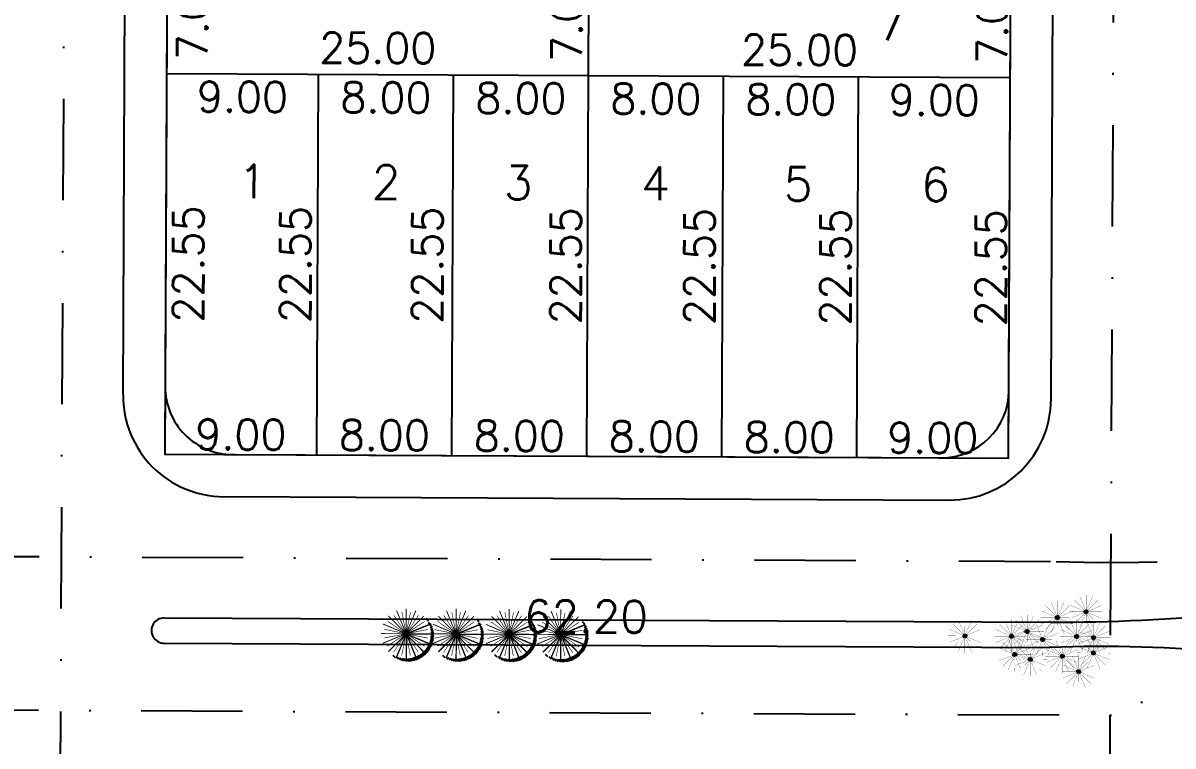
# Model space of a CAD drawing. Header units: millimetres. Extents: x -4430026 to 4783824, y 584 to 9593110.
# Drawn here: x 2183.2 to 2251.3, y 1715.4 to 1758.2 of the extents above; entities that cross this region are included whole.
import ezdxf
from ezdxf.enums import TextEntityAlignment as Align

# ---------------------------------------------------------------- set-up
doc = ezdxf.new("R2010")
doc.units = ezdxf.units.MM
for name, pattern in [('DASHDOT', [1, 0.5, -0.25, 0, -0.25]), ('HIDDEN', [0.375, 0.25, -0.125]), ('HIDDEN2', [0.1875, 0.125, -0.0625])]:
    doc.linetypes.add(name, pattern=pattern)
for name, color, linetype in [('boundary filipe', 6, 'Continuous'), ('Calçada', 1, 'Continuous'), ('Cota', 8, 'Continuous'), ('COTAS', 8, 'Continuous'), ('curvas', 4, 'Continuous'), ('Lotes', 2, 'Continuous'), ('Numero de lotes', 5, 'Continuous'), ('PAI_pDYD', 72, 'Continuous'), ('Projeção', 8, 'HIDDEN2'), ('QUADRA', 4, 'Continuous'), ('TRANSPLANTADA RETIRADA', 12, 'Continuous')]:
    doc.layers.add(name, color=color, linetype=linetype)
doc.styles.add('arcad1', font='romans.shx')
doc.styles.add('ROMANS', font='romans.shx')
doc.dimstyles.new('BOLA100', dxfattribs={"dimscale": 0, "dimtxt": 1.9, "dimasz": 0.18, "dimexe": 0.18, "dimexo": 0.063, "dimgap": 0, "dimtad": 1, "dimzin": 4, "dimdsep": 46, "dimtxsty": 'ROMANS', "dimcen": 0.09, "dimse1": 1, "dimse2": 1, "dimsd1": 1, "dimsd2": 1, "dimclrt": 256, "dimaunit": 1, "dimadec": 4, "dimazin": 0, "dimtfac": 1.2, "dimtix": 1, "dimtmove": 2, "dimatfit": 3, "dimfxl": 1, "dimtvp": 2, "dimtolj": 1, "dimtzin": 4, "dimarcsym": 0})
doc.dimstyles.get("Standard").update_dxf_attribs({"dimtxt": 0.18, "dimasz": 0.18, "dimexe": 0.18, "dimexo": 0.0625, "dimgap": 0.09, "dimtad": 0, "dimtih": 1, "dimtoh": 1, "dimdec": 4, "dimzin": 0, "dimdsep": 46, "dimtxsty": 'Standard', "dimcen": 0.09, "dimadec": 0, "dimazin": 0, "dimtfac": 1, "dimtdec": 4, "dimtofl": 0, "dimtmove": 0, "dimatfit": 3, "dimfxl": 1, "dimtolj": 1, "dimtzin": 0, "dimarcsym": 0})

# ---------------------------------------------------------------- blocks, each defined once
blk = doc.blocks.new('PALMEIRA_PROPOSTA')
at = {"linetype": 'Continuous'}
h = blk.add_hatch(dxfattribs=at)
h.set_pattern_fill('_USER', color=250, scale=0.168035, angle=315, style=0, pattern_type=0)
h.set_pattern_definition([(315, (-2.75975, -4.60628), (0.1188187, 0.1188187), [])])
h.paths.add_polyline_path([(4.61, -0.41, 0.216766), (3.17, 2.76, -0.18118), (4.2, 0, -0.643702), (-2.76, -3.17, 0.693222)])
blk.add_hatch(color=1, dxfattribs=at).paths.add_polyline_path([(-0.4, 0, 1), (0.4, 0, 1)])
at = {"color": 98, "linetype": 'Continuous', "const_width": 0.15}
for points in [[(-1.61, 3.88), (-0.15, 0.37)], [(0, 4.2), (0, 0.4)], [(1.61, 3.88), (0.15, 0.37)], [(-2.97, 2.97), (-0.28, 0.28)], [(2.97, 2.97), (0.28, 0.28)], [(-4.2, 0), (-0.4, 0)], [(-3.88, 1.61), (-0.37, 0.15)], [(3.88, 1.61), (0.37, 0.15)], [(4.2, 0), (0.4, 0)], [(-3.88, -1.61), (-0.37, -0.15)], [(-2.97, -2.97), (-0.28, -0.28)], [(-1.61, -3.88), (-0.15, -0.37)], [(0, -4.2), (0, -0.4)], [(1.61, -3.88), (0.15, -0.37)], [(2.97, -2.97), (0.28, -0.28)], [(3.88, -1.61), (0.37, -0.15)]]:
    blk.add_lwpolyline(points, dxfattribs=at)
at = {"color": 96, "linetype": 'Continuous', "const_width": 0.1}
for points in [[(-3.08, 2.06), (-0.33, 0.22)], [(-2.06, 3.08), (-0.22, 0.33)], [(-0.72, 3.63), (-0.08, 0.39)], [(0.72, 3.63), (0.08, 0.39)], [(2.06, 3.08), (0.22, 0.33)], [(3.08, 2.06), (0.33, 0.22)], [(-3.63, 0.72), (-0.39, 0.08)], [(3.63, 0.72), (0.39, 0.08)], [(-3.63, -0.72), (-0.39, -0.08)], [(-3.08, -2.06), (-0.33, -0.22)], [(-2.06, -3.08), (-0.22, -0.33)], [(-0.72, -3.63), (-0.08, -0.39)], [(0.72, -3.63), (0.08, -0.39)], [(2.06, -3.08), (0.22, -0.33)], [(3.08, -2.06), (0.33, -0.22)], [(3.63, -0.72), (0.39, -0.08)]]:
    blk.add_lwpolyline(points, dxfattribs=at)
at = {"color": 98, "linetype": 'Continuous', "true_color": 0x001a00, "const_width": 0.15}
for points in [[(3.92, 1.52), (0.4, 0.07)], [(4.2, -0.07), (0.4, -0.07)], [(-2.92, -3.02), (-0.23, -0.34)], [(-1.54, -3.91), (-0.09, -0.4)], [(0.07, -4.2), (0.07, -0.4)], [(1.68, -3.85), (0.23, -0.34)], [(2.92, -3.02), (0.23, -0.33)], [(3.85, -1.67), (0.34, -0.21)]]:
    blk.add_lwpolyline(points, dxfattribs=at)
at = {"color": 1, "linetype": 'Continuous'}
blk.add_circle((0, 0), 0.4, dxfattribs=at)
blk = doc.blocks.new('PALMEIRA RETIRADA')
at = {"layer": 'TRANSPLANTADA RETIRADA', "linetype": 'Continuous'}
blk.add_hatch(color=256, dxfattribs=at).paths.add_polyline_path([(-0.4, 0, 1), (0.4, 0, 1)])
at = {"layer": 'TRANSPLANTADA RETIRADA', "linetype": 'HIDDEN', "const_width": 0.05}
for points in [[(-2.97, 2.97), (-0.28, 0.28)], [(-1.61, 3.88), (-0.15, 0.37)], [(0, 4.2), (0, 0.4)], [(1.61, 3.88), (0.15, 0.37)], [(2.97, 2.97), (0.28, 0.28)], [(-4.2, 0), (-0.4, 0)], [(-3.88, 1.61), (-0.37, 0.15)], [(3.88, 1.61), (0.37, 0.15)], [(4.2, 0), (0.4, 0)], [(-3.88, -1.61), (-0.37, -0.15)], [(-2.97, -2.97), (-0.28, -0.28)], [(-1.61, -3.88), (-0.15, -0.37)], [(0, -4.2), (0, -0.4)], [(1.61, -3.88), (0.15, -0.37)], [(2.97, -2.97), (0.28, -0.28)], [(3.88, -1.61), (0.37, -0.15)]]:
    blk.add_lwpolyline(points, dxfattribs=at)
at = {"layer": 'TRANSPLANTADA RETIRADA', "linetype": 'Continuous'}
blk.add_circle((0, 0), 0.4, dxfattribs=at)
blk = doc.blocks.new('*D13302')
at = {"layer": 'DEFPOINTS', "color": 0}
for p in [(2191.703, 1753.262), (2200.703, 1753.22), (2200.689, 1750.243)]:
    blk.add_point(p, dxfattribs=at)
at = {"layer": 'Cota', "color": 41, "insert": (2196.206, 1753.865), "char_height": 1.8, "attachment_point": 5, "rotation": 359.72858, "style": 'ROMANS'}
blk.add_mtext('\\A1;9.00', dxfattribs=at)
blk = doc.blocks.new('*D13303')
at = {"layer": 'DEFPOINTS', "color": 0}
for p in [(2191.604, 1732.421), (2200.604, 1732.378), (2200.594, 1730.231)]:
    blk.add_point(p, dxfattribs=at)
at = {"layer": 'Cota', "color": 41, "insert": (2196.111, 1733.852), "char_height": 1.8, "attachment_point": 5, "rotation": 359.72858, "style": 'ROMANS'}
blk.add_mtext('\\A1;9.00', dxfattribs=at)
blk = doc.blocks.new('*D13304')
at = {"layer": 'DEFPOINTS', "color": 0}
for p in [(2200.712, 1755.196), (2200.605, 1732.648), (2202.881, 1732.638)]:
    blk.add_point(p, dxfattribs=at)
at = {"layer": 'Cota', "color": 41, "insert": (2199.334, 1743.929), "char_height": 1.8, "attachment_point": 5, "rotation": 89.72858, "style": 'ROMANS'}
blk.add_mtext('\\A1;22.55', dxfattribs=at)
blk = doc.blocks.new('*D13305')
at = {"layer": 'DEFPOINTS', "color": 0}
for p in [(2208.712, 1755.158), (2208.605, 1732.611), (2210.701, 1732.601)]:
    blk.add_point(p, dxfattribs=at)
at = {"layer": 'Cota', "color": 41, "insert": (2207.155, 1743.891), "char_height": 1.8, "attachment_point": 5, "rotation": 89.72858, "style": 'ROMANS'}
blk.add_mtext('\\A1;22.55', dxfattribs=at)
blk = doc.blocks.new('*D13306')
at = {"layer": 'DEFPOINTS', "color": 0}
for p in [(2224.712, 1755.082), (2224.605, 1732.535), (2226.831, 1732.524)]:
    blk.add_point(p, dxfattribs=at)
at = {"layer": 'Cota', "color": 41, "insert": (2223.284, 1743.815), "char_height": 1.8, "attachment_point": 5, "rotation": 89.72858, "style": 'ROMANS'}
blk.add_mtext('\\A1;22.55', dxfattribs=at)
blk = doc.blocks.new('*D13307')
at = {"layer": 'DEFPOINTS', "color": 0}
for p in [(2232.712, 1755.044), (2232.605, 1732.497), (2234.896, 1732.486)]:
    blk.add_point(p, dxfattribs=at)
at = {"layer": 'Cota', "color": 41, "insert": (2231.349, 1743.777), "char_height": 1.8, "attachment_point": 5, "rotation": 89.72858, "style": 'ROMANS'}
blk.add_mtext('\\A1;22.55', dxfattribs=at)
blk = doc.blocks.new('*D13310')
at = {"layer": 'DEFPOINTS', "color": 0}
for p in [(2191.712, 1755.239), (2191.605, 1732.691), (2196.536, 1732.668)]:
    blk.add_point(p, dxfattribs=at)
at = {"layer": 'Cota', "color": 41, "insert": (2192.989, 1743.959), "char_height": 1.8, "attachment_point": 5, "rotation": 89.72858, "style": 'ROMANS'}
blk.add_mtext('\\A1;22.55', dxfattribs=at)
blk = doc.blocks.new('*D13311')
at = {"layer": 'DEFPOINTS', "color": 0}
for p in [(2216.712, 1755.12), (2216.605, 1732.573), (2218.903, 1732.562)]:
    blk.add_point(p, dxfattribs=at)
at = {"layer": 'Cota', "color": 41, "insert": (2215.357, 1743.853), "char_height": 1.8, "attachment_point": 5, "rotation": 89.72858, "style": 'ROMANS'}
blk.add_mtext('\\A1;22.55', dxfattribs=at)
blk = doc.blocks.new('*D13312')
at = {"layer": 'DEFPOINTS', "color": 0}
for p in [(2241.712, 1755.002), (2241.605, 1732.454), (2244.105, 1732.442)]:
    blk.add_point(p, dxfattribs=at)
at = {"layer": 'Cota', "color": 41, "insert": (2240.558, 1743.733), "char_height": 1.8, "attachment_point": 5, "rotation": 89.72858, "style": 'ROMANS'}
blk.add_mtext('\\A1;22.55', dxfattribs=at)
blk = doc.blocks.new('*D13313')
at = {"layer": 'DEFPOINTS', "color": 0}
for p in [(2200.703, 1753.22), (2208.703, 1753.182), (2208.689, 1750.205)]:
    blk.add_point(p, dxfattribs=at)
at = {"layer": 'Cota', "color": 41, "insert": (2204.706, 1753.824), "char_height": 1.8, "attachment_point": 5, "rotation": 359.72858, "style": 'ROMANS'}
blk.add_mtext('\\A1;8.00', dxfattribs=at)
blk = doc.blocks.new('*D13314')
at = {"layer": 'DEFPOINTS', "color": 0}
for p in [(2208.703, 1753.182), (2216.703, 1753.144), (2216.689, 1750.167)]:
    blk.add_point(p, dxfattribs=at)
at = {"layer": 'Cota', "color": 41, "insert": (2212.706, 1753.786), "char_height": 1.8, "attachment_point": 5, "rotation": 359.72858, "style": 'ROMANS'}
blk.add_mtext('\\A1;8.00', dxfattribs=at)
blk = doc.blocks.new('*D13315')
at = {"layer": 'DEFPOINTS', "color": 0}
for p in [(2216.703, 1753.144), (2224.703, 1753.106), (2224.688, 1750.13)]:
    blk.add_point(p, dxfattribs=at)
at = {"layer": 'Cota', "color": 41, "insert": (2220.706, 1753.748), "char_height": 1.8, "attachment_point": 5, "rotation": 359.72858, "style": 'ROMANS'}
blk.add_mtext('\\A1;8.00', dxfattribs=at)
blk = doc.blocks.new('*D13316')
at = {"layer": 'DEFPOINTS', "color": 0}
for p in [(2224.703, 1753.106), (2232.702, 1753.068), (2232.688, 1750.092)]:
    blk.add_point(p, dxfattribs=at)
at = {"layer": 'Cota', "color": 41, "insert": (2228.705, 1753.711), "char_height": 1.8, "attachment_point": 5, "rotation": 359.72858, "style": 'ROMANS'}
blk.add_mtext('\\A1;8.00', dxfattribs=at)
blk = doc.blocks.new('*D13317')
at = {"layer": 'DEFPOINTS', "color": 0}
for p in [(2232.702, 1753.068), (2241.702, 1753.025), (2241.688, 1750.049)]:
    blk.add_point(p, dxfattribs=at)
at = {"layer": 'Cota', "color": 41, "insert": (2237.205, 1753.67), "char_height": 1.8, "attachment_point": 5, "rotation": 359.72858, "style": 'ROMANS'}
blk.add_mtext('\\A1;9.00', dxfattribs=at)
blk = doc.blocks.new('*D13318')
at = {"layer": 'DEFPOINTS', "color": 0}
for p in [(2200.604, 1732.378), (2208.604, 1732.34), (2208.594, 1730.193)]:
    blk.add_point(p, dxfattribs=at)
at = {"layer": 'Cota', "color": 41, "insert": (2204.611, 1733.812), "char_height": 1.8, "attachment_point": 5, "rotation": 359.72858, "style": 'ROMANS'}
blk.add_mtext('\\A1;8.00', dxfattribs=at)
blk = doc.blocks.new('*D13320')
at = {"layer": 'DEFPOINTS', "color": 0}
for p in [(2208.604, 1732.34), (2216.604, 1732.302), (2216.594, 1730.155)]:
    blk.add_point(p, dxfattribs=at)
at = {"layer": 'Cota', "color": 41, "insert": (2212.611, 1733.774), "char_height": 1.8, "attachment_point": 5, "rotation": 359.72858, "style": 'ROMANS'}
blk.add_mtext('\\A1;8.00', dxfattribs=at)
blk = doc.blocks.new('*D13321')
at = {"layer": 'DEFPOINTS', "color": 0}
for p in [(2216.604, 1732.302), (2224.604, 1732.265), (2224.594, 1730.117)]:
    blk.add_point(p, dxfattribs=at)
at = {"layer": 'Cota', "color": 41, "insert": (2220.611, 1733.736), "char_height": 1.8, "attachment_point": 5, "rotation": 359.72858, "style": 'ROMANS'}
blk.add_mtext('\\A1;8.00', dxfattribs=at)
blk = doc.blocks.new('*D13322')
at = {"layer": 'DEFPOINTS', "color": 0}
for p in [(2224.604, 1732.265), (2232.604, 1732.227), (2232.594, 1730.079)]:
    blk.add_point(p, dxfattribs=at)
at = {"layer": 'Cota', "color": 41, "insert": (2228.611, 1733.698), "char_height": 1.8, "attachment_point": 5, "rotation": 359.72858, "style": 'ROMANS'}
blk.add_mtext('\\A1;8.00', dxfattribs=at)
blk = doc.blocks.new('*D13323')
at = {"layer": 'DEFPOINTS', "color": 0, "ltscale": 2.5}
for p in [(2232.604, 1732.227), (2241.604, 1732.184), (2241.593, 1730.037)]:
    blk.add_point(p, dxfattribs=at)
at = {"layer": 'Cota', "color": 41, "ltscale": 2.5, "insert": (2237.111, 1733.658), "char_height": 1.8, "attachment_point": 5, "rotation": 359.72858, "style": 'ROMANS'}
blk.add_mtext('\\A1;9.00', dxfattribs=at)
blk = doc.blocks.new('*D13667')
at = {"layer": 'DEFPOINTS', "color": 0}
for p in [(2216.745, 1762.12), (2216.712, 1755.12), (2219.01, 1755.109)]:
    blk.add_point(p, dxfattribs=at)
at = {"layer": 'Cota', "color": 41, "insert": (2215.427, 1758.626), "char_height": 1.8, "attachment_point": 5, "rotation": 89.72858, "style": 'ROMANS'}
blk.add_mtext('\\A1;7.00', dxfattribs=at)
blk = doc.blocks.new('*D13692')
at = {"layer": 'DEFPOINTS', "color": 0, "linetype": 'ByBlock'}
for p in [(2123.257, 1722.565), (2185.456, 1722.27), (2185.456, 1722.27)]:
    blk.add_point(p, dxfattribs=at)
at = {"layer": 'COTAS', "linetype": 'ByBlock', "insert": (2154.361, 1723.368), "char_height": 1.9, "attachment_point": 5, "rotation": 359.72858, "style": 'ROMANS'}
blk.add_mtext('\\A1;62.20', dxfattribs=at)
blk = doc.blocks.new('*D13693')
at = {"layer": 'DEFPOINTS', "color": 0, "linetype": 'ByBlock'}
for p in [(2185.456, 1722.27), (2247.655, 1721.976), (2247.655, 1721.976)]:
    blk.add_point(p, dxfattribs=at)
at = {"layer": 'COTAS', "linetype": 'ByBlock', "insert": (2216.56, 1723.073), "char_height": 1.9, "attachment_point": 5, "rotation": 359.72858, "style": 'ROMANS'}
blk.add_mtext('\\A1;62.20', dxfattribs=at)
blk = doc.blocks.new('*D14069')
at = {"layer": 'DEFPOINTS', "color": 0, "linetype": 'ByBlock'}
for p in [(2185.456, 1722.27), (2184.43, 1505.75), (2186.709, 1505.739)]:
    blk.add_point(p, dxfattribs=at)
at = {"layer": 'COTAS', "linetype": 'ByBlock', "insert": (2186.272, 1614.004), "char_height": 1.9, "attachment_point": 5, "rotation": 89.72858, "style": 'ROMANS'}
blk.add_mtext('\\A1;216.52', dxfattribs=at)
blk = doc.blocks.new('*D14082')
at = {"layer": 'DEFPOINTS', "color": 0, "linetype": 'ByBlock'}
for p in [(2186.539, 1950.968), (2185.456, 1722.27), (2187.824, 1722.259)]:
    blk.add_point(p, dxfattribs=at)
at = {"layer": 'COTAS', "linetype": 'ByBlock', "insert": (2187.416, 1836.612), "char_height": 1.9, "attachment_point": 5, "rotation": 89.72858, "style": 'ROMANS'}
blk.add_mtext('\\A1;228.70', dxfattribs=at)
blk = doc.blocks.new('*D14083')
at = {"layer": 'DEFPOINTS', "color": 0, "linetype": 'ByBlock'}
for p in [(2248.745, 1952.084), (2247.655, 1721.976), (2247.655, 1721.976)]:
    blk.add_point(p, dxfattribs=at)
at = {"layer": 'COTAS', "linetype": 'ByBlock', "insert": (2246.329, 1837.039), "char_height": 1.9, "attachment_point": 5, "rotation": 89.72858, "style": 'ROMANS'}
blk.add_mtext('\\A1;230.11', dxfattribs=at)
blk = doc.blocks.new('*D9069')
at = {"layer": 'DEFPOINTS', "color": 0}
for p in [(2191.703, 1753.262), (2216.702, 1753.1), (2216.703, 1753.144)]:
    blk.add_point(p, dxfattribs=at)
at = {"layer": 'Cota', "color": 41, "insert": (2204.22, 1756.759), "char_height": 1.8, "attachment_point": 5, "rotation": 359.72858, "style": 'ROMANS'}
blk.add_mtext('\\A1;25.00', dxfattribs=at)
blk = doc.blocks.new('*D9070')
at = {"layer": 'DEFPOINTS', "color": 0}
for p in [(2216.703, 1753.144), (2241.702, 1753.025), (2241.702, 1752.982)]:
    blk.add_point(p, dxfattribs=at)
at = {"layer": 'Cota', "color": 41, "insert": (2229.219, 1756.641), "char_height": 1.8, "attachment_point": 5, "rotation": 359.72858, "style": 'ROMANS'}
blk.add_mtext('\\A1;25.00', dxfattribs=at)
blk = doc.blocks.new('*D9071')
at = {"layer": 'DEFPOINTS', "color": 0}
for p in [(2194.642, 1762.225), (2194.609, 1755.225), (2196.825, 1755.214)]:
    blk.add_point(p, dxfattribs=at)
at = {"layer": 'Cota', "color": 41, "insert": (2193.242, 1758.731), "char_height": 1.8, "attachment_point": 5, "rotation": 89.72858, "style": 'ROMANS'}
blk.add_mtext('\\A1;7.00', dxfattribs=at)
blk = doc.blocks.new('*D9072')
at = {"layer": 'DEFPOINTS', "color": 0}
for p in [(2241.745, 1762.002), (2241.712, 1755.002), (2244.212, 1754.99)]:
    blk.add_point(p, dxfattribs=at)
at = {"layer": 'COTAS', "color": 41, "insert": (2240.628, 1758.507), "char_height": 1.8, "attachment_point": 5, "rotation": 89.72858, "style": 'ROMANS'}
blk.add_mtext('\\A1;7.00', dxfattribs=at)
blk = doc.blocks.new('*D8566')
at = {"layer": 'DEFPOINTS', "color": 0}
for p in [(2191.604, 1732.421), (2200.604, 1732.378), (2200.594, 1730.231)]:
    blk.add_point(p, dxfattribs=at)
at = {"layer": 'Cota', "color": 41, "insert": (2196.111, 1733.852), "char_height": 1.8, "attachment_point": 5, "rotation": 359.72858, "style": 'ROMANS'}
blk.add_mtext('\\A1;9.00', dxfattribs=at)
blk = doc.blocks.new('*D8567')
at = {"layer": 'DEFPOINTS', "color": 0}
for p in [(2200.604, 1732.378), (2208.604, 1732.34), (2208.594, 1730.193)]:
    blk.add_point(p, dxfattribs=at)
at = {"layer": 'Cota', "color": 41, "insert": (2204.611, 1733.812), "char_height": 1.8, "attachment_point": 5, "rotation": 359.72858, "style": 'ROMANS'}
blk.add_mtext('\\A1;8.00', dxfattribs=at)
blk = doc.blocks.new('*D8568')
at = {"layer": 'DEFPOINTS', "color": 0}
for p in [(2208.604, 1732.34), (2216.604, 1732.302), (2216.594, 1730.155)]:
    blk.add_point(p, dxfattribs=at)
at = {"layer": 'Cota', "color": 41, "insert": (2212.611, 1733.774), "char_height": 1.8, "attachment_point": 5, "rotation": 359.72858, "style": 'ROMANS'}
blk.add_mtext('\\A1;8.00', dxfattribs=at)
blk = doc.blocks.new('*D8569')
at = {"layer": 'DEFPOINTS', "color": 0}
for p in [(2216.604, 1732.302), (2224.604, 1732.265), (2224.594, 1730.117)]:
    blk.add_point(p, dxfattribs=at)
at = {"layer": 'Cota', "color": 41, "insert": (2220.611, 1733.736), "char_height": 1.8, "attachment_point": 5, "rotation": 359.72858, "style": 'ROMANS'}
blk.add_mtext('\\A1;8.00', dxfattribs=at)
blk = doc.blocks.new('*D8570')
at = {"layer": 'DEFPOINTS', "color": 0}
for p in [(2224.604, 1732.265), (2232.604, 1732.227), (2232.594, 1730.079)]:
    blk.add_point(p, dxfattribs=at)
at = {"layer": 'Cota', "color": 41, "insert": (2228.611, 1733.698), "char_height": 1.8, "attachment_point": 5, "rotation": 359.72858, "style": 'ROMANS'}
blk.add_mtext('\\A1;8.00', dxfattribs=at)
blk = doc.blocks.new('*D8571')
at = {"layer": 'DEFPOINTS', "color": 0, "ltscale": 2.5}
for p in [(2232.604, 1732.227), (2241.604, 1732.184), (2241.593, 1730.037)]:
    blk.add_point(p, dxfattribs=at)
at = {"layer": 'Cota', "color": 41, "ltscale": 2.5, "insert": (2237.111, 1733.658), "char_height": 1.8, "attachment_point": 5, "rotation": 359.72858, "style": 'ROMANS'}
blk.add_mtext('\\A1;9.00', dxfattribs=at)
blk = doc.blocks.new('*D8593')
at = {"layer": 'DEFPOINTS', "color": 0, "linetype": 'ByBlock'}
for p in [(2123.257, 1722.565), (2185.456, 1722.27), (2185.456, 1722.27)]:
    blk.add_point(p, dxfattribs=at)
at = {"layer": 'COTAS', "linetype": 'ByBlock', "insert": (2154.361, 1723.368), "char_height": 1.9, "attachment_point": 5, "rotation": 359.72858, "style": 'ROMANS'}
blk.add_mtext('\\A1;62.20', dxfattribs=at)
blk = doc.blocks.new('*D8594')
at = {"layer": 'DEFPOINTS', "color": 0, "linetype": 'ByBlock'}
for p in [(2185.456, 1722.27), (2247.655, 1721.976), (2247.655, 1721.976)]:
    blk.add_point(p, dxfattribs=at)
at = {"layer": 'COTAS', "linetype": 'ByBlock', "insert": (2216.56, 1723.073), "char_height": 1.9, "attachment_point": 5, "rotation": 359.72858, "style": 'ROMANS'}
blk.add_mtext('\\A1;62.20', dxfattribs=at)
blk = doc.blocks.new('*D8607')
at = {"layer": 'DEFPOINTS', "color": 0, "linetype": 'ByBlock'}
for p in [(2186.539, 1950.968), (2185.456, 1722.27), (2187.824, 1722.259)]:
    blk.add_point(p, dxfattribs=at)
at = {"layer": 'COTAS', "linetype": 'ByBlock', "insert": (2187.416, 1836.612), "char_height": 1.9, "attachment_point": 5, "rotation": 89.72858, "style": 'ROMANS'}
blk.add_mtext('\\A1;228.70', dxfattribs=at)
blk = doc.blocks.new('*D8608')
at = {"layer": 'DEFPOINTS', "color": 0, "linetype": 'ByBlock'}
for p in [(2248.745, 1952.084), (2247.655, 1721.976), (2247.655, 1721.976)]:
    blk.add_point(p, dxfattribs=at)
at = {"layer": 'COTAS', "linetype": 'ByBlock', "insert": (2246.329, 1837.039), "char_height": 1.9, "attachment_point": 5, "rotation": 89.72858, "style": 'ROMANS'}
blk.add_mtext('\\A1;230.11', dxfattribs=at)

msp = doc.modelspace()

# ---------------------------------------------------------------- linework, layer by layer
at = {"layer": 'boundary filipe', "linetype": 'ByBlock', "elevation": 2.439}
for points in [[(2242.599, 1942.293), (2242.616, 1945.873), (2239.036, 1945.809), (2196.032, 1945.037), (2192.611, 1944.976), (2192.595, 1941.554), (2191.629, 1737.738), (2191.605, 1732.691), (2195.105, 1732.674), (2238.068, 1732.471), (2241.605, 1732.454), (2241.629, 1737.501)], [(2242.599, 1942.293), (2242.616, 1945.873), (2239.036, 1945.809), (2196.032, 1945.037), (2192.611, 1944.976), (2192.595, 1941.554), (2191.629, 1737.738), (2191.605, 1732.691), (2195.105, 1732.674), (2238.404, 1732.469), (2241.605, 1732.454), (2241.629, 1737.501)]]:
    msp.add_lwpolyline(points, close=True, dxfattribs=at)
at = {"layer": 'Calçada'}
for p, q in [((2244.121, 1735.942, 2.439), (2245.099, 1942.281, 2.439)), ((2189.122, 1736.203, 2.439), (2190.095, 1941.566, 2.439)), ((2195.094, 1730.175, 2.439), (2238.093, 1729.971, 2.439)), ((2195.094, 1730.175, 2.439), (2238.093, 1729.971, 2.439)), ((2191.559, 1722.991, 2.439), (2244.064, 1722.742, 2.439)), ((2191.559, 1722.991, 2.439), (2244.064, 1722.742, 2.439)), ((2191.552, 1721.491, 2.439), (2244.057, 1721.242, 2.439)), ((2191.552, 1721.491, 2.439), (2244.057, 1721.242, 2.439))]:
    msp.add_line(p, q, dxfattribs=at)
for centre, radius, start, end in [((2195.122, 1736.174, 2.439), 6, 179.72858, 269.72858), ((2195.122, 1736.174, 2.439), 6, 179.72858, 269.72858), ((2238.122, 1735.971, 2.439), 6, 269.72858, 359.72858), ((2238.122, 1735.971, 2.439), 6, 269.72858, 359.72858), ((2244.556, 1826.741, 2.439), 104, 269.72858, 281.71154), ((2244.556, 1826.741, 2.439), 104, 269.72858, 281.71154), ((2247.097, 1647.235, 2.439), 74.07, 75.60031, 92.35222)]:
    msp.add_arc(centre, radius, start, end, dxfattribs=at)
msp.add_ellipse((2191.556, 1722.241, 2.439), major_axis=(-0.75, 0.004), ratio=0.99981, start_param=4.712389, end_param=7.853982, dxfattribs=at)
msp.add_ellipse((2191.556, 1722.241, 2.439), major_axis=(-0.75, 0.004), ratio=0.99981, start_param=4.712389, end_param=7.853982, dxfattribs=at)
at = {"layer": 'curvas'}
for centre, start, end in [((2195.624, 1736.672, 2.439), 179.72858, 269.72858), ((2195.624, 1736.672, 2.439), 179.72858, 269.72858), ((2237.624, 1736.473, 2.439), 269.72858, 359.72858), ((2237.624, 1736.473, 2.439), 269.72858, 359.72858)]:
    msp.add_arc(centre, 4, start, end, dxfattribs=at)
at = {"layer": 'Lotes'}
for p, q in [((2216.605, 1732.573, 2.439), (2217.614, 1945.424, 2.439)), ((2191.712, 1755.239, 2.439), (2241.712, 1755.002, 2.439)), ((2200.605, 1732.648, 2.439), (2200.712, 1755.196, 2.439)), ((2208.605, 1732.611, 2.439), (2208.712, 1755.158, 2.439)), ((2224.605, 1732.535, 2.439), (2224.712, 1755.082, 2.439)), ((2232.605, 1732.497, 2.439), (2232.712, 1755.044, 2.439))]:
    msp.add_line(p, q, dxfattribs=at)
at = {"layer": 'Projeção', "linetype": 'DASHDOT', "ltscale": 12}
for p, q in [((2247.655, 1721.976, 2.439), (2248.745, 1952.084, 2.439)), ((2184.43, 1505.75, 2.439), (2186.539, 1950.968, 2.439)), ((1706.255, 1728.89, 2.439), (2244.08, 1726.342, 2.439)), ((1706.212, 1719.791, 2.439), (2248.241, 1717.223, 2.439)), ((2246.633, 1506.112, 2.439), (2247.633, 1717.226, 2.439))]:
    msp.add_line(p, q, dxfattribs=at)
for centre, radius, start, end in [((2247.96, 1821.198, 2.439), 94.923, 267.86033, 291.60924), ((2247.96, 1821.198, 2.439), 94.923, 267.86033, 291.60924), ((2248.376, 1652.004, 2.439), 66, 60.16598, 89.72858), ((2248.376, 1652.004, 2.439), 66, 60.16598, 89.72858)]:
    msp.add_arc(centre, radius, start, end, dxfattribs=at)
at = {"layer": 'QUADRA', "elevation": 2.439}
msp.add_lwpolyline([(2242.616, 1945.873), (2192.611, 1944.976), (2191.605, 1732.691), (2241.605, 1732.454), (2242.616, 1945.873)], close=True, dxfattribs=at)

# ---------------------------------------------------------------- block references
at = {"layer": 'PAI_pDYD', "color": 2, "xscale": 0.3550421296895795, "yscale": 0.3550421296895365, "zscale": 0.3550421296895365, "rotation": 359.7285806882999}
for p in [(2205.899, 1722.055, 2.439), (2205.899, 1722.055, 2.439), (2208.859, 1722.041, 2.439), (2208.859, 1722.041, 2.439), (2212.005, 1722.027, 2.439), (2212.005, 1722.027, 2.439), (2215.057, 1722.012, 2.439), (2215.057, 1722.012, 2.439)]:
    msp.add_blockref('PALMEIRA_PROPOSTA', p, dxfattribs=at)
at = {"layer": 'TRANSPLANTADA RETIRADA', "xscale": 0.2380952380953897, "yscale": 0.2380952380954113, "zscale": 0.2380952380954113, "rotation": 359.7285806882895}
for p in [(2246.201, 1723.35, 2.439), (2246.201, 1723.35, 2.439), (2244.501, 1723.013, 2.439), (2244.501, 1723.013, 2.439), (2242.704, 1722.191, 2.439), (2242.704, 1722.191, 2.439), (2239.016, 1721.921, 2.439), (2239.016, 1721.921, 2.439), (2241.778, 1721.908, 2.439), (2241.778, 1721.908, 2.439), (2243.625, 1721.709, 2.439), (2243.625, 1721.709, 2.439), (2245.646, 1721.89, 2.439), (2245.646, 1721.89, 2.439), (2246.637, 1721.817, 2.439), (2246.637, 1721.817, 2.439), (2241.966, 1720.829, 2.439), (2241.966, 1720.829, 2.439), (2244.785, 1720.725, 2.439), (2244.785, 1720.725, 2.439), (2246.633, 1720.913, 2.439), (2246.633, 1720.913, 2.439), (2242.889, 1720.537, 2.439), (2242.889, 1720.537, 2.439), (2245.766, 1719.81, 2.439), (2245.766, 1719.81, 2.439)]:
    msp.add_blockref('PALMEIRA RETIRADA', p, dxfattribs=at)

# ---------------------------------------------------------------- texts
at = {"layer": 'Numero de lotes', "style": 'arcad1'}
for s, p in [('7', (2234.678, 1758.214, 2.439)), ('1', (2196.798, 1748.85, 2.439)), ('2', (2204.723, 1748.812, 2.439)), ('3', (2212.543, 1748.775, 2.439)), ('4', (2220.68, 1748.736, 2.439)), ('5', (2229.134, 1748.696, 2.439)), ('6', (2237.271, 1748.658, 2.439))]:
    msp.add_text(s, height=2, rotation=359.72858, dxfattribs=at).set_placement(p, align=Align.MIDDLE_CENTER)

# ---------------------------------------------------------------- dimensions: what is measured, and where the dimension line sits
at = {"layer": 'Cota'}
for p1, p2, distance, picture, middle in [((2194.642, 1762.225, 2.439), (2194.609, 1755.225, 2.439), 2.216, '*D9071', (2193.242, 1758.731, 2.439)), ((2191.703, 1753.262, 2.439), (2216.703, 1753.144, 2.439), -0.044, '*D9069', (2204.22, 1756.759, 2.439)), ((2191.703, 1753.262, 2.439), (2200.703, 1753.22, 2.439), -2.976, '*D13302', (2196.206, 1753.865, 2.439)), ((2200.712, 1755.196, 2.439), (2200.605, 1732.648, 2.439), 2.275, '*D13304', (2199.334, 1743.929, 2.439)), ((2208.712, 1755.158, 2.439), (2208.605, 1732.611, 2.439), 2.096, '*D13305', (2207.155, 1743.891, 2.439)), ((2224.712, 1755.082, 2.439), (2224.605, 1732.535, 2.439), 2.226, '*D13306', (2223.284, 1743.815, 2.439)), ((2232.712, 1755.044, 2.439), (2232.605, 1732.497, 2.439), 2.291, '*D13307', (2231.349, 1743.777, 2.439)), ((2191.604, 1732.421, 2.439), (2200.604, 1732.378, 2.439), -2.148, '*D13303', (2196.111, 1733.852, 2.439)), ((2191.604, 1732.421, 2.439), (2200.604, 1732.378, 2.439), -2.148, '*D8566', (2196.111, 1733.852, 2.439))]:
    dim = msp.add_aligned_dim(p1=p1, p2=p2, distance=distance, dimstyle='Standard', override={"dimtxt": 1.8, "dimexo": 0.063, "dimgap": 0, "dimtih": 0, "dimtoh": 0, "dimdec": 2, "dimzin": 4, "dimtxsty": 'ROMANS', "dimse1": 1, "dimse2": 1, "dimsd1": 1, "dimsd2": 1, "dimclrt": 41, "dimtfac": 1.2, "dimtdec": 2, "dimtix": 1, "dimtofl": 1, "dimtmove": 2, "dimfxl": 0.18, "dimfxlon": 1, "dimtvp": 2, "dimtzin": 4}, dxfattribs=at)
    dim.commit()
    dim.dimension.update_dxf_attribs({"geometry": picture, "text_midpoint": middle})
for base, p1, p2, angle, picture, middle in [((2219.01, 1755.109, 2.439), (2216.745, 1762.12, 2.439), (2216.712, 1755.12, 2.439), 89.72858, '*D13667', (2215.427, 1758.626, 2.439)), ((2241.702, 1752.982, 2.439), (2216.703, 1753.144, 2.439), (2241.702, 1753.025, 2.439), 179.72858, '*D9070', (2229.219, 1756.641, 2.439)), ((2196.536, 1732.668, 2.439), (2191.712, 1755.239, 2.439), (2191.605, 1732.691, 2.439), 89.72858, '*D13310', (2192.989, 1743.959, 2.439)), ((2208.689, 1750.205, 2.439), (2200.703, 1753.22, 2.439), (2208.703, 1753.182, 2.439), 179.72858, '*D13313', (2204.706, 1753.824, 2.439)), ((2218.903, 1732.562, 2.439), (2216.712, 1755.12, 2.439), (2216.605, 1732.573, 2.439), 89.72858, '*D13311', (2215.357, 1743.853, 2.439)), ((2216.689, 1750.167, 2.439), (2208.703, 1753.182, 2.439), (2216.703, 1753.144, 2.439), 179.72858, '*D13314', (2212.706, 1753.786, 2.439)), ((2224.688, 1750.13, 2.439), (2216.703, 1753.144, 2.439), (2224.703, 1753.106, 2.439), 179.72858, '*D13315', (2220.706, 1753.748, 2.439)), ((2232.688, 1750.092, 2.439), (2224.703, 1753.106, 2.439), (2232.702, 1753.068, 2.439), 179.72858, '*D13316', (2228.705, 1753.711, 2.439)), ((2241.688, 1750.049, 2.439), (2232.702, 1753.068, 2.439), (2241.702, 1753.025, 2.439), 179.72858, '*D13317', (2237.205, 1753.67, 2.439)), ((2244.105, 1732.442, 2.439), (2241.712, 1755.002, 2.439), (2241.605, 1732.454, 2.439), 89.72858, '*D13312', (2240.558, 1743.733, 2.439)), ((2208.594, 1730.193, 2.439), (2200.604, 1732.378, 2.439), (2208.604, 1732.34, 2.439), 179.72858, '*D13318', (2204.611, 1733.812, 2.439)), ((2208.594, 1730.193, 2.439), (2200.604, 1732.378, 2.439), (2208.604, 1732.34, 2.439), 179.72858, '*D8567', (2204.611, 1733.812, 2.439)), ((2216.594, 1730.155, 2.439), (2208.604, 1732.34, 2.439), (2216.604, 1732.302, 2.439), 179.72858, '*D13320', (2212.611, 1733.774, 2.439)), ((2216.594, 1730.155, 2.439), (2208.604, 1732.34, 2.439), (2216.604, 1732.302, 2.439), 179.72858, '*D8568', (2212.611, 1733.774, 2.439)), ((2224.594, 1730.117, 2.439), (2216.604, 1732.302, 2.439), (2224.604, 1732.265, 2.439), 179.72858, '*D13321', (2220.611, 1733.736, 2.439)), ((2224.594, 1730.117, 2.439), (2216.604, 1732.302, 2.439), (2224.604, 1732.265, 2.439), 179.72858, '*D8569', (2220.611, 1733.736, 2.439)), ((2232.594, 1730.079, 2.439), (2224.604, 1732.265, 2.439), (2232.604, 1732.227, 2.439), 179.72858, '*D13322', (2228.611, 1733.698, 2.439)), ((2232.594, 1730.079, 2.439), (2224.604, 1732.265, 2.439), (2232.604, 1732.227, 2.439), 179.72858, '*D8570', (2228.611, 1733.698, 2.439))]:
    dim = msp.add_linear_dim(base=base, p1=p1, p2=p2, angle=angle, dimstyle='Standard', override={"dimtxt": 1.8, "dimexo": 0.063, "dimgap": 0, "dimtih": 0, "dimtoh": 0, "dimdec": 2, "dimzin": 4, "dimtxsty": 'ROMANS', "dimse1": 1, "dimse2": 1, "dimsd1": 1, "dimsd2": 1, "dimclrt": 41, "dimtfac": 1.2, "dimtdec": 2, "dimtix": 1, "dimtofl": 1, "dimtmove": 2, "dimfxl": 0.18, "dimfxlon": 1, "dimtvp": 2, "dimtzin": 4}, dxfattribs=at)
    dim.commit()
    dim.dimension.update_dxf_attribs({"geometry": picture, "text_midpoint": middle})
at = {"layer": 'Cota', "ltscale": 2.5}
for picture in ['*D13323', '*D8571']:
    dim = msp.add_linear_dim(base=(2241.593, 1730.037, 2.439), p1=(2232.604, 1732.227, 2.439), p2=(2241.604, 1732.184, 2.439), angle=179.72858, dimstyle='Standard', override={"dimtxt": 1.8, "dimexo": 0.063, "dimgap": 0, "dimtih": 0, "dimtoh": 0, "dimdec": 2, "dimzin": 4, "dimtxsty": 'ROMANS', "dimse1": 1, "dimse2": 1, "dimsd1": 1, "dimsd2": 1, "dimclrt": 41, "dimtfac": 1.2, "dimtdec": 2, "dimtix": 1, "dimtofl": 1, "dimtmove": 2, "dimfxl": 0.18, "dimfxlon": 1, "dimtvp": 2, "dimtzin": 4}, dxfattribs=at)
    dim.commit()
    dim.dimension.update_dxf_attribs({"geometry": picture, "text_midpoint": (2237.111, 1733.658, 2.439)})
at = {"layer": 'COTAS', "linetype": 'ByBlock'}
for picture in ['*D14083', '*D8608']:
    dim = msp.add_linear_dim(base=(2247.655, 1721.976, 2.439), p1=(2248.745, 1952.084, 2.439), p2=(2247.655, 1721.976, 2.439), angle=269.72858, dimstyle='BOLA100', override={"dimscale": 1, "dimfxl": 0.18}, dxfattribs=at)
    dim.commit()
    dim.dimension.update_dxf_attribs({"geometry": picture, "text_midpoint": (2246.329, 1837.039, 2.439), "dimtype": 161})
for p1, p2, distance, picture, middle in [((2186.539, 1950.968, 2.439), (2185.456, 1722.27, 2.439), 2.368, '*D14082', (2187.416, 1836.612, 2.439)), ((2186.539, 1950.968, 2.439), (2185.456, 1722.27, 2.439), 2.368, '*D8607', (2187.416, 1836.612, 2.439)), ((2185.456, 1722.27, 2.439), (2184.43, 1505.75, 2.439), 2.279, '*D14069', (2186.272, 1614.004, 2.439))]:
    dim = msp.add_aligned_dim(p1=p1, p2=p2, distance=distance, dimstyle='BOLA100', override={"dimscale": 1, "dimfxl": 0.18}, dxfattribs=at)
    dim.commit()
    dim.dimension.update_dxf_attribs({"geometry": picture, "text_midpoint": middle})
at = {"layer": 'COTAS'}
dim = msp.add_linear_dim(base=(2244.212, 1754.99, 2.439), p1=(2241.745, 1762.002, 2.439), p2=(2241.712, 1755.002, 2.439), angle=89.72858, dimstyle='Standard', override={"dimtxt": 1.8, "dimexo": 0.063, "dimgap": 0, "dimtih": 0, "dimtoh": 0, "dimdec": 2, "dimzin": 4, "dimtxsty": 'ROMANS', "dimse1": 1, "dimse2": 1, "dimsd1": 1, "dimsd2": 1, "dimclrt": 41, "dimtfac": 1.2, "dimtdec": 2, "dimtix": 1, "dimtofl": 1, "dimtmove": 2, "dimfxl": 0.18, "dimfxlon": 1, "dimtvp": 2, "dimtzin": 4}, dxfattribs=at)
dim.commit()
dim.dimension.update_dxf_attribs({"geometry": '*D9072', "text_midpoint": (2240.628, 1758.507, 2.439)})
at = {"layer": 'COTAS', "linetype": 'ByBlock'}
for base, p1, p2, picture, middle in [((2185.456, 1722.27, 2.439), (2123.257, 1722.565, 2.439), (2185.456, 1722.27, 2.439), '*D13692', (2154.361, 1723.368, 2.439)), ((2185.456, 1722.27, 2.439), (2123.257, 1722.565, 2.439), (2185.456, 1722.27, 2.439), '*D8593', (2154.361, 1723.368, 2.439)), ((2247.655, 1721.976, 2.439), (2185.456, 1722.27, 2.439), (2247.655, 1721.976, 2.439), '*D13693', (2216.56, 1723.073, 2.439)), ((2247.655, 1721.976, 2.439), (2185.456, 1722.27, 2.439), (2247.655, 1721.976, 2.439), '*D8594', (2216.56, 1723.073, 2.439))]:
    dim = msp.add_linear_dim(base=base, p1=p1, p2=p2, angle=179.72858, dimstyle='BOLA100', override={"dimscale": 1, "dimfxl": 0.18}, dxfattribs=at)
    dim.commit()
    dim.dimension.update_dxf_attribs({"geometry": picture, "text_midpoint": middle})

doc.saveas('drawing.dxf')
